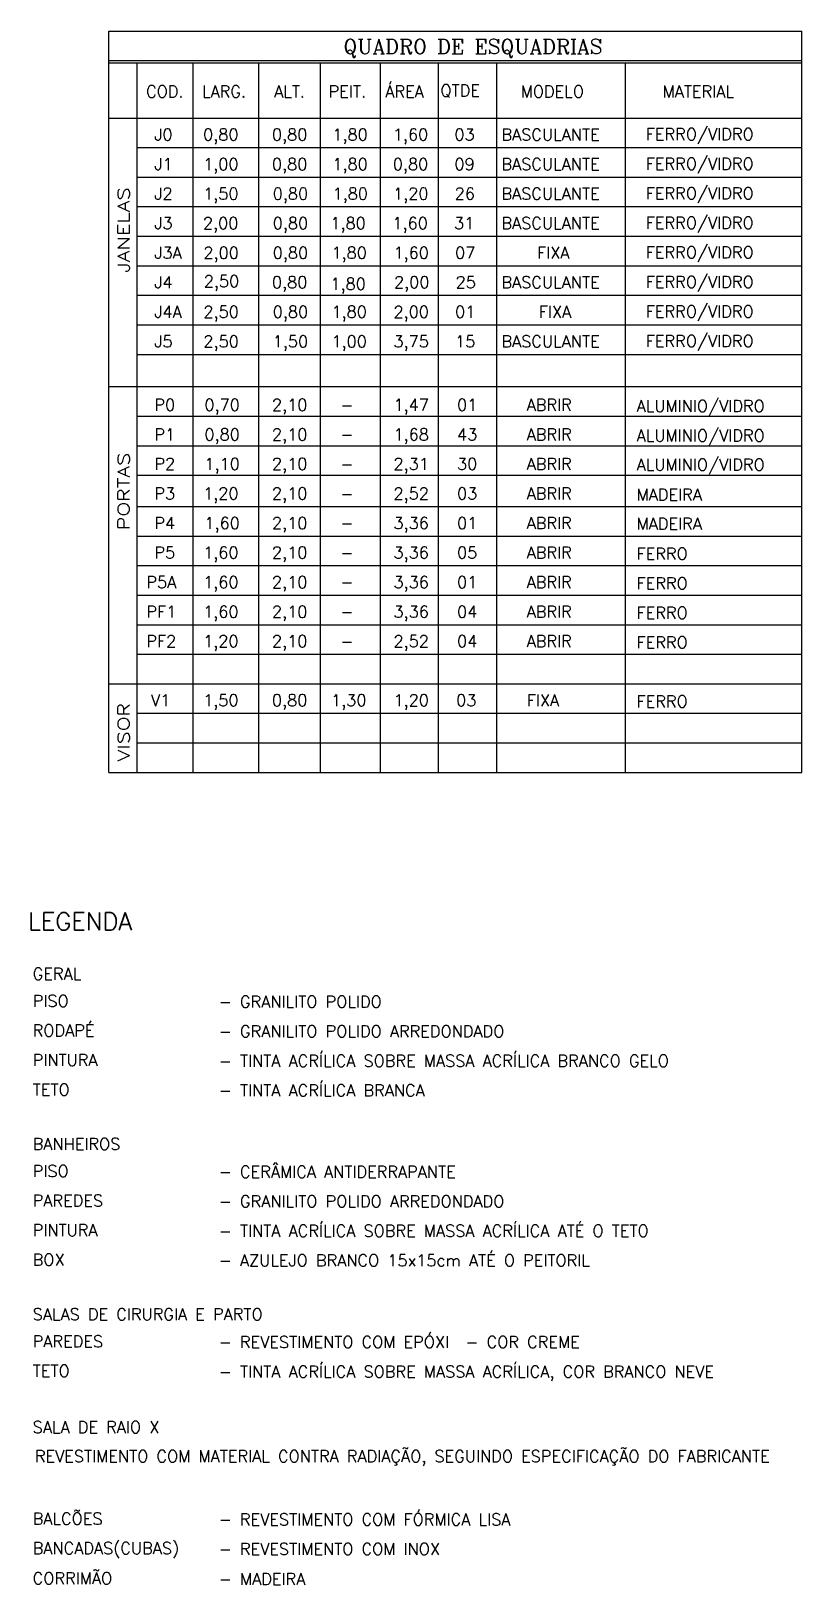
# Model space of a CAD drawing. Extents: x -183 to 66, y -25 to 68.
# Drawn here: x -62.16 to -49.11, y -25.46 to 0.84 of the extents above; entities that cross this region are included whole.
import ezdxf

# ---------------------------------------------------------------- set-up
doc = ezdxf.new("R2010")
doc.units = 0
doc.header["$MEASUREMENT"] = 0
doc.layers.add('LEG', color=2, linetype='CONTINUOUS')
doc.layers.add('LEGENDA', color=2, linetype='CONTINUOUS')
doc.styles.add('ROMANC', font='romanc.shx')
doc.styles.add('TEXTO1', font='romans.shx')

msp = doc.modelspace()

# ---------------------------------------------------------------- linework, layer by layer
at = {"layer": 'LEG'}
for p, q in [((-60.844, 0.838), (-49.114, 0.838)), ((-60.844, -11.709), (-60.844, 0.838)), ((-49.114, -11.709), (-49.114, 0.838)), ((-60.844, 0.338), (-49.114, 0.338)), ((-60.844, 0.299), (-49.114, 0.299)), ((-60.364, -11.709), (-60.364, 0.299)), ((-59.418, -11.709), (-59.418, 0.299)), ((-58.306, -11.709), (-58.306, 0.299)), ((-57.261, -11.709), (-57.261, 0.299)), ((-56.249, -11.709), (-56.249, 0.299)), ((-55.265, -11.709), (-55.265, 0.299)), ((-54.275, -11.709), (-54.275, 0.299)), ((-52.102, -11.709), (-52.102, 0.299)), ((-60.844, -0.634), (-49.114, -0.634)), ((-60.364, -1.134), (-49.114, -1.134)), ((-60.364, -1.634), (-49.114, -1.634)), ((-60.364, -2.134), (-49.114, -2.134)), ((-60.364, -2.634), (-49.114, -2.634)), ((-60.364, -3.134), (-49.114, -3.134)), ((-60.364, -3.634), (-49.114, -3.634)), ((-60.364, -4.134), (-49.114, -4.134)), ((-60.364, -4.634), (-49.114, -4.634)), ((-60.844, -5.18), (-49.114, -5.18)), ((-60.364, -5.68), (-49.114, -5.68)), ((-60.364, -6.18), (-49.114, -6.18)), ((-60.364, -6.68), (-49.114, -6.68)), ((-60.364, -7.209), (-49.114, -7.209)), ((-60.364, -7.709), (-49.114, -7.709)), ((-60.364, -8.209), (-49.114, -8.209)), ((-60.364, -8.709), (-49.114, -8.709)), ((-60.364, -9.209), (-49.114, -9.209)), ((-60.364, -9.709), (-49.114, -9.709)), ((-60.844, -10.209), (-49.114, -10.209)), ((-60.364, -10.709), (-49.114, -10.709)), ((-60.364, -11.209), (-49.114, -11.209)), ((-60.844, -11.709), (-49.114, -11.709))]:
    msp.add_line(p, q, dxfattribs=at)

# ---------------------------------------------------------------- texts
at = {"layer": 'LEG', "style": 'ROMANC'}
for s, height, p in [('QUADRO DE ESQUADRIAS ', 0.25, (-56.875, 0.45)), ('COD.', 0.2, (-60.214, -0.285)), ('LARG.', 0.2, (-59.268, -0.285)), ('ALT.', 0.2, (-58.047, -0.285)), ('PEIT.', 0.2, (-57.125, -0.285)), ('ÁREA', 0.2, (-56.165, -0.285)), ('QTDE ', 0.2, (-55.232, -0.269)), ('MODELO', 0.2, (-53.874, -0.285)), ('MATERIAL', 0.2, (-51.472, -0.285)), ('FERRO/VIDRO', 0.2, (-51.756, -1.008)), ('J0', 0.2, (-60.074, -1.014)), ('0,80', 0.2, (-59.249, -1.014)), ('0,80', 0.2, (-58.084, -1.014)), ('1,80', 0.2, (-57.062, -1.014)), ('1,60', 0.2, (-56.038, -1.014)), ('03', 0.2, (-54.995, -1.014)), ('BASCULANTE', 0.2, (-54.199, -1.014)), ('J1', 0.2, (-60.074, -1.514)), ('1,00', 0.2, (-59.249, -1.514)), ('0,80', 0.2, (-58.084, -1.514)), ('1,80', 0.2, (-57.062, -1.514)), ('0,80', 0.2, (-56.038, -1.514)), ('09', 0.2, (-54.995, -1.514)), ('BASCULANTE', 0.2, (-54.199, -1.514)), ('FERRO/VIDRO', 0.2, (-51.756, -1.508)), ('J2', 0.2, (-60.074, -2.014)), ('1,50', 0.2, (-59.249, -2.014)), ('0,80', 0.2, (-58.071, -2.014)), ('1,80', 0.2, (-57.058, -2.014)), ('1,20', 0.2, (-56.034, -2.014)), ('26', 0.2, (-54.991, -2.014)), ('BASCULANTE', 0.2, (-54.199, -2.014)), ('FERRO/VIDRO', 0.2, (-51.756, -2.008)), ('J3', 0.2, (-60.074, -2.514)), ('2,00', 0.2, (-59.252, -2.514)), ('0,80', 0.2, (-58.071, -2.514)), ('1,80', 0.2, (-57.096, -2.514)), ('1,60', 0.2, (-56.045, -2.514)), ('31', 0.2, (-55.002, -2.514)), ('BASCULANTE', 0.2, (-54.199, -2.514)), ('FERRO/VIDRO', 0.2, (-51.756, -2.508)), ('J3A', 0.2, (-60.074, -3.014)), ('2,00', 0.2, (-59.244, -3.014)), ('0,80', 0.2, (-58.071, -3.014)), ('1,80', 0.2, (-57.077, -3.014)), ('1,60', 0.2, (-56.027, -3.014)), ('07', 0.2, (-54.984, -3.014)), ('FIXA', 0.2, (-53.597, -3.014)), ('FERRO/VIDRO', 0.2, (-51.756, -3.008)), ('J4', 0.2, (-60.074, -3.514)), ('2,50', 0.2, (-59.238, -3.496)), ('0,80', 0.2, (-58.084, -3.514)), ('1,80', 0.2, (-57.095, -3.541)), ('2,00', 0.2, (-56.018, -3.514)), ('25', 0.2, (-54.975, -3.514)), ('BASCULANTE', 0.2, (-54.199, -3.514)), ('FERRO/VIDRO', 0.2, (-51.756, -3.508)), ('J4A', 0.2, (-60.074, -4.014)), ('2,50', 0.2, (-59.244, -4.014)), ('0,80', 0.2, (-58.071, -4.014)), ('1,80', 0.2, (-57.077, -4.014)), ('2,00', 0.2, (-56.027, -4.014)), ('01', 0.2, (-54.984, -4.014)), ('FIXA', 0.2, (-53.567, -4.014)), ('FERRO/VIDRO', 0.2, (-51.756, -4.008)), ('J5', 0.2, (-60.074, -4.514)), ('2,50', 0.2, (-59.244, -4.514)), ('1,50', 0.2, (-58.071, -4.514)), ('1,00', 0.2, (-57.077, -4.514)), ('3,75', 0.2, (-56.027, -4.514)), ('15', 0.2, (-54.984, -4.514)), ('BASCULANTE', 0.2, (-54.199, -4.514)), ('FERRO/VIDRO', 0.2, (-51.756, -4.508)), ('P0', 0.2, (-60.074, -5.589)), ('0,70', 0.2, (-59.227, -5.589)), ('2,10', 0.2, (-58.084, -5.589)), ('-', 0.2, (-56.924, -5.589)), ('1,47', 0.2, (-56.027, -5.589)), ('01', 0.2, (-54.951, -5.589)), ('ABRIR', 0.2, (-53.771, -5.589)), ('ALUMINIO/VIDRO', 0.2, (-51.912, -5.608)), ('P1', 0.2, (-60.074, -6.089)), ('0,80', 0.2, (-59.227, -6.089)), ('2,10', 0.2, (-58.084, -6.089)), ('-', 0.2, (-56.924, -6.089)), ('1,68', 0.2, (-56.027, -6.089)), ('43', 0.2, (-54.951, -6.089)), ('ABRIR', 0.2, (-53.771, -6.089)), ('ALUMINIO/VIDRO', 0.2, (-51.912, -6.108)), ('P2', 0.2, (-60.074, -6.589)), ('1,10', 0.2, (-59.227, -6.589)), ('2,10', 0.2, (-58.084, -6.589)), ('-', 0.2, (-56.924, -6.589)), ('2,31', 0.2, (-56.027, -6.589)), ('30', 0.2, (-54.951, -6.589)), ('ABRIR', 0.2, (-53.771, -6.589)), ('ALUMINIO/VIDRO', 0.2, (-51.912, -6.6)), ('P3', 0.2, (-60.074, -7.089)), ('1,20', 0.2, (-59.249, -7.089)), ('2,10', 0.2, (-58.084, -7.089)), ('-', 0.2, (-56.924, -7.089)), ('2,52', 0.2, (-56.027, -7.089)), ('03', 0.2, (-54.951, -7.089)), ('ABRIR', 0.2, (-53.771, -7.089)), ('MADEIRA', 0.2, (-51.912, -7.108)), ('P4', 0.2, (-60.074, -7.589)), ('1,60', 0.2, (-59.227, -7.589)), ('2,10', 0.2, (-58.084, -7.589)), ('-', 0.2, (-56.924, -7.589)), ('3,36', 0.2, (-56.027, -7.589)), ('01', 0.2, (-54.951, -7.589)), ('ABRIR', 0.2, (-53.771, -7.589)), ('MADEIRA', 0.2, (-51.912, -7.6)), ('P5', 0.2, (-60.074, -8.089)), ('1,60', 0.2, (-59.249, -8.089)), ('2,10', 0.2, (-58.084, -8.089)), ('3,36', 0.2, (-56.027, -8.089)), ('05', 0.2, (-54.951, -8.089)), ('ABRIR', 0.2, (-53.771, -8.089)), ('-', 0.2, (-56.924, -8.089)), ('FERRO', 0.2, (-51.912, -8.108)), ('P5A', 0.2, (-60.209, -8.589)), ('1,60', 0.2, (-59.249, -8.589)), ('2,10', 0.2, (-58.084, -8.589)), ('3,36', 0.2, (-56.027, -8.589)), ('01', 0.2, (-54.951, -8.589)), ('ABRIR', 0.2, (-53.771, -8.589)), ('FERRO', 0.2, (-51.912, -8.608)), ('-', 0.2, (-56.924, -8.589)), ('PF1', 0.2, (-60.209, -9.089)), ('1,60', 0.2, (-59.249, -9.089)), ('2,10', 0.2, (-58.084, -9.089)), ('3,36', 0.2, (-56.027, -9.089)), ('04', 0.2, (-54.951, -9.089)), ('ABRIR', 0.2, (-53.771, -9.089)), ('FERRO', 0.2, (-51.912, -9.108)), ('-', 0.2, (-56.924, -9.089)), ('PF2', 0.2, (-60.209, -9.589)), ('1,20', 0.2, (-59.249, -9.589)), ('2,10', 0.2, (-58.084, -9.589)), ('2,52', 0.2, (-56.027, -9.589)), ('04', 0.2, (-54.951, -9.589)), ('ABRIR', 0.2, (-53.771, -9.589)), ('FERRO', 0.2, (-51.912, -9.608)), ('-', 0.2, (-56.924, -9.589)), ('V1', 0.2, (-60.13, -10.589)), ('1,50', 0.2, (-59.249, -10.589)), ('0,80', 0.2, (-58.084, -10.589)), ('1,30', 0.2, (-57.084, -10.589)), ('1,20', 0.2, (-56.027, -10.589)), ('03', 0.2, (-54.966, -10.589)), ('FIXA', 0.2, (-53.771, -10.589)), ('FERRO', 0.2, (-51.912, -10.608))]:
    msp.add_text(s, height=height, dxfattribs=at).set_placement(p)
at = {"layer": 'LEG', "style": 'ROMANC', "width": 1.3}
for s, p in [('JANELAS', (-60.494, -3.253)), ('PORTAS', (-60.494, -7.611)), ('VISOR', (-60.494, -11.523))]:
    msp.add_text(s, height=0.2, rotation=90, dxfattribs=at).set_placement(p)
at = {"layer": 'LEGENDA', "style": 'TEXTO1'}
for s, height, p in [('LEGENDA', 0.3, (-62.212, -14.381)), ('GERAL', 0.2, (-62.133, -15.219)), ('PISO ', 0.2, (-62.133, -15.678)), ('- GRANILITO POLIDO', 0.2, (-58.985, -15.691)), ('RODAPÉ', 0.2, (-62.133, -16.178)), ('- GRANILITO POLIDO ARREDONDADO', 0.2, (-58.985, -16.191)), ('PINTURA', 0.2, (-62.133, -16.678)), ('- TINTA ACRÍLICA SOBRE MASSA ACRÍLICA BRANCO GELO', 0.2, (-58.985, -16.691)), ('TETO', 0.2, (-62.133, -17.178)), ('- TINTA ACRÍLICA BRANCA', 0.2, (-58.985, -17.191)), ('BANHEIROS', 0.2, (-62.133, -18.098)), ('PISO ', 0.2, (-62.133, -18.557)), ('- CERÂMICA ANTIDERRAPANTE', 0.2, (-58.985, -18.569)), ('PAREDES', 0.2, (-62.133, -19.057)), ('- GRANILITO POLIDO ARREDONDADO', 0.2, (-58.985, -19.069)), ('PINTURA', 0.2, (-62.133, -19.557)), ('- TINTA ACRÍLICA SOBRE MASSA ACRÍLICA ATÉ O TETO', 0.2, (-58.985, -19.569)), ('BOX', 0.2, (-62.133, -20.057)), ('- AZULEJO BRANCO 15x15cm ATÉ O PEITORIL', 0.2, (-58.985, -20.069)), ('SALAS DE CIRURGIA E PARTO', 0.2, (-62.133, -20.98)), ('PAREDES', 0.2, (-62.133, -21.439)), ('- REVESTIMENTO COM EPÓXI  - COR CREME', 0.2, (-58.985, -21.451)), ('TETO', 0.2, (-62.133, -21.939)), ('- TINTA ACRÍLICA SOBRE MASSA ACRÍLICA, COR BRANCO NEVE', 0.2, (-58.985, -21.951)), ('SALA DE RAIO X', 0.2, (-62.133, -22.89)), ('REVESTIMENTO COM MATERIAL CONTRA RADIAÇÃO, SEGUINDO ESPECIFICAÇÃO DO FABRICANTE', 0.2, (-62.096, -23.383)), ('BALCÕES', 0.2, (-62.133, -24.44)), ('- REVESTIMENTO COM FÓRMICA LISA', 0.2, (-58.985, -24.453)), ('BANCADAS(CUBAS)', 0.2, (-62.133, -24.94)), ('- REVESTIMENTO COM INOX', 0.2, (-58.985, -24.953)), ('CORRIMÃO', 0.2, (-62.133, -25.449)), ('- MADEIRA', 0.2, (-58.985, -25.461))]:
    msp.add_text(s, height=height, dxfattribs=at).set_placement(p)

doc.saveas('drawing.dxf')
